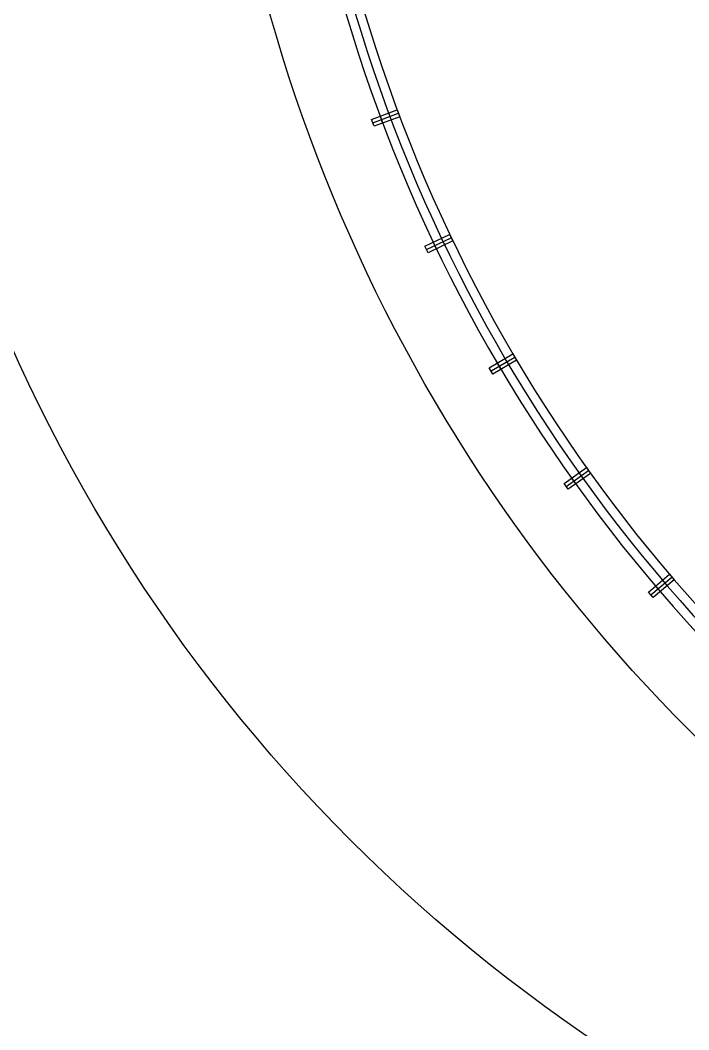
# Model space of a CAD drawing. Extents: x 1962160 to 37842216, y -162679 to 2997677.
# Drawn here: x 37620982 to 37628305, y 2749779 to 2760847 of the extents above; entities that cross this region are included whole.
import ezdxf

# ---------------------------------------------------------------- set-up
doc = ezdxf.new("R2010")
doc.units = 0
doc.header["$LTSCALE"] = 1000
doc.linetypes.add('CENTER', pattern=[2, 1.25, -0.25, 0.25, -0.25])
doc.linetypes.add('CENTER2', pattern=[28.575, 19.05, -3.175, 3.175, -3.175])
doc.layers.get('0').update_dxf_attribs({"color": 8})
for name, color, linetype in [('#幕墙线-平面', 8, 'Continuous'), ('#轴线', 8, 'CENTER2'), ('A-GRID', 8, 'CENTER'), ('A-STRS-HRAL', 8, 'Continuous'), ('DIM', 8, 'Continuous'), ('周边建筑', 8, 'Continuous')]:
    doc.layers.add(name, color=color, linetype=linetype)

# ---------------------------------------------------------------- blocks, each defined once
blk = doc.blocks.new('smg')
blk.add_lwpolyline([(-40, 200), (-40, -100), (40, -100), (40, 200)], close=True)
for points in [[(0, -100), (0, 200)], [(40, 0), (-40, 0)]]:
    blk.add_lwpolyline(points)
blk = doc.blocks.new('ECC')
at = {"layer": '周边建筑'}
blk.add_lwpolyline([(-145492, 463696, 0.683049), (-142913, 509267, -0.431954), (-151320, 534092, 0.480345), (-164904, 565638, 0.282623), (-204116, 554265)], format="xyb", dxfattribs=at)
blk.add_lwpolyline([(-144961, 507400, -0.491558), (-154135, 534388, 0.529409), (-166641, 565013, 0.308031), (-209345, 547543, 0.003255), (-209743, 546935, 0.451416), (-206552, 535679, -0.504114), (-200161, 502524, 0.431774), (-198074, 473485, 0.257237), (-145095, 463827, 0.71729)], format="xyb", close=True, dxfattribs=at)
for centre, radius, start, end in [((-162820, 516737), 65000, 322.26362, 219.12201), ((-135429, 525637), 17200, 151.983, 245.4316), ((-135429, 525637), 17100, 151.983, 245.4315), ((-135429, 525637), 17000, 151.983, 245.4315)]:
    blk.add_arc(centre, radius, start, end, dxfattribs=at)
at = {"layer": '周边建筑', "xscale": -1}
for p, rotation in [((-151540, 519614), 290.49757008385), ((-150955, 518234), 295.4942950413862), ((-150251, 516910), 300.4910199989224), ((-149434, 515652), 305.4877449564588), ((-148511, 514470), 310.484469913995)]:
    blk.add_blockref('smg', p, dxfattribs=dict(at, rotation=rotation))
blk = doc.blocks.new('A$C06ac024f')
at = {"layer": '周边建筑'}
blk.add_blockref('ECC', (162820, -516737), dxfattribs=at)
blk = doc.blocks.new('A$C80b62fe7')
at = {"layer": '#幕墙线-平面'}
for radius, start, end in [(128529, 333.50225, 195.7758), (127529, 333.53985, 195.7884)]:
    blk.add_arc((71052, 188867), radius, start, end, dxfattribs=at)
blk = doc.blocks.new('DASWQE')
at = {"layer": 'DIM', "ltscale": 10}
blk.add_blockref('A$C80b62fe7', (-71047, -188863), dxfattribs=at)
blk = doc.blocks.new('DOTE-11')
at = {"layer": '#轴线'}
for radius, end in [(146600, 183.99981), (138800, 210.18842), (130400, 210.32938), (127950, 210.37401)]:
    blk.add_arc((36780599, 2918657), radius, 324.5, end, dxfattribs=at)
blk = doc.blocks.new('FDGFH')
at = {"layer": 'A-GRID'}
blk.add_blockref('DOTE-11', (-36780599, -2918657), dxfattribs=at)

msp = doc.modelspace()

# ---------------------------------------------------------------- block references
at = {"layer": 'A-STRS-HRAL'}
msp.add_blockref('DASWQE', (37613652.6, 2756886), dxfattribs=at)
at = {"layer": 'DIM', "ltscale": 10}
msp.add_blockref('A$C06ac024f', (37613657.1, 2756879.8), dxfattribs=at)
at = {"layer": 'DIM'}
msp.add_blockref('FDGFH', (37613657.1, 2756879.8), dxfattribs=at)

doc.saveas('drawing.dxf')
